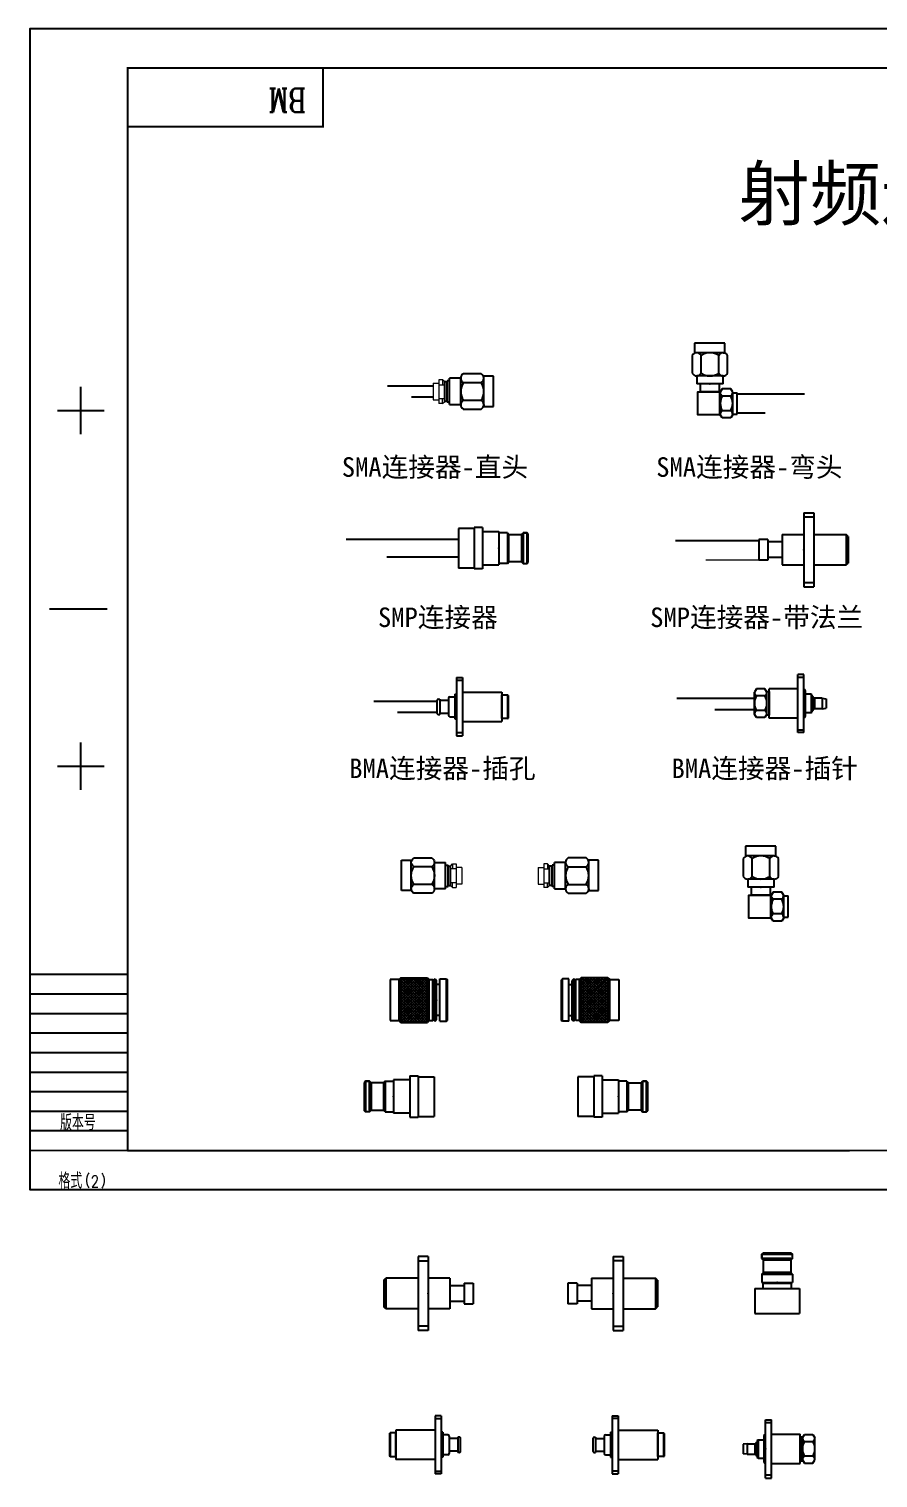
# Model space of a CAD drawing. Header units: inches. Extents: x 75 to 1096, y -115 to 329.
# Drawn here: x 675.9 to 893.2, y -41.5 to 329.3 of the extents above; entities that cross this region are included whole.
import ezdxf

# ---------------------------------------------------------------- set-up
doc = ezdxf.new("R2010")
doc.units = ezdxf.units.IN
doc.header["$MEASUREMENT"] = 0
doc.layers.add('C', color=2, linetype='Continuous')
doc.layers.add('VFDL', color=7, linetype='Continuous')
doc.styles.add('L', font='ROMANC', dxfattribs={"width": 0.8, "bigfont": 'HZDX'})
doc.styles.add('R', font='romanc', dxfattribs={"width": 0.8, "bigfont": 'hzdx'})
doc.styles.add('样式 1', font='')
doc.styles.get('样式 1').set_extended_font_data('SimSun')

# ---------------------------------------------------------------- blocks, each defined once
blk = doc.blocks.new('R-SMA连接器-直头')
at = {"lineweight": 15}
for p, q in [((0, 2.14), (1.44, 2.14)), ((0, 2.14), (0, -2.14)), ((2.36, 3.02), (1.44, 3.02)), ((1.44, 3.02), (1.44, -3.06)), ((1.44, 1.75), (2.91, 1.75)), ((2.91, 2.47), (2.36, 3.02)), ((2.36, 3.02), (2.36, 1.75)), ((4.14, 3.39), (4.14, -2.06)), ((0, -2.14), (1.44, -2.14)), ((1.44, -1.79), (2.91, -1.79)), ((1.44, -3.02), (1.44, -3.02)), ((2.36, -3.06), (1.44, -3.06)), ((2.36, -3.06), (2.36, -1.79)), ((2.36, -3.06), (2.91, -2.51))]:
    blk.add_line(p, q, dxfattribs=at)
for p, q in [((3.53, 2.47), (2.91, 2.47)), ((2.91, -2.51), (2.91, 2.47)), ((4.14, 2.72), (3.53, 2.72)), ((3.53, -2.73), (3.53, 2.72)), ((3.53, -2.51), (2.91, -2.51)), ((4.14, -2.73), (3.53, -2.73))]:
    blk.add_line(p, q)
at = {"layer": 'C', "color": 0}
for p, q in [((12.25, 4.55), (7.68, 4.55)), ((15.4, 3.94), (12.93, 3.94)), ((12.93, 3.39), (12.93, 3.94)), ((15.4, -3.8), (15.4, 3.94)), ((4.14, -3.34), (4.14, 3.39)), ((7, 3.39), (4.14, 3.39)), ((7, -3.34), (7, 3.39)), ((7.68, 2.29), (12.25, 2.29)), ((12.93, -3.34), (12.93, 3.39)), ((4.14, -3.34), (7, -3.34)), ((7.68, -2.23), (12.25, -2.23)), ((12.93, -3.34), (12.93, -3.8)), ((7.68, -4.49), (12.25, -4.49)), ((12.93, -3.8), (15.4, -3.8))]:
    blk.add_line(p, q, dxfattribs=at)
for centre, radius, start, end in [((8.28, 3.42), 1.28, 118.0017, 241.9983), ((11.65, 3.42), 1.28, 298.0017, 61.9983), ((11.11, 0.03), 4.1, 146.5968, 213.4032), ((8.82, 0.03), 4.1, 326.5968, 33.4032), ((8.28, -3.36), 1.28, 118.0017, 241.9983), ((11.65, -3.36), 1.28, 298.0017, 61.9983)]:
    blk.add_arc(centre, radius, start, end, dxfattribs=at)
blk = doc.blocks.new('L-SMA连接器-直头')
at = {"xscale": -1}
blk.add_blockref('R-SMA连接器-直头', (0, 0), dxfattribs=at)
blk = doc.blocks.new('R-N型连接器-直头')
h = blk.add_hatch()
h.set_pattern_fill('ANSI37', color=256, scale=4, angle=180, style=0)
h.set_pattern_definition([(225, (71.644, 46.64544), (0.3535534, -0.3535534), []), (315, (71.644, 46.64544), (0.3535534, 0.3535534), [])])
h.paths.add_polyline_path([(11.91, 5.7), (5.07, 5.7), (5.07, -5.7), (11.91, -5.7)])
for p, q in [((0, -5.19), (0, 5.19)), ((1.92, 5.43), (0.24, 5.43)), ((0.24, -5.43), (0.24, 5.43)), ((1.92, -5.43), (1.92, 5.43)), ((1.92, 3.97), (2.74, 3.97)), ((2.74, -5.02), (2.74, 5.02)), ((3.15, -5.43), (3.15, 5.43)), ((1.92, -5.43), (0.24, -5.43)), ((1.92, -3.97), (2.74, -3.97))]:
    blk.add_line(p, q)
blk.add_point((2.74, 0))
at = {"layer": 'VFDL', "linetype": 'Continuous'}
for p, q in [((0.24, 5.43), (0, 5.19)), ((3.15, 5.43), (2.74, 5.02)), ((3.52, 5.06), (3.15, 5.43)), ((3.7, 5.24), (3.52, 5.06)), ((3.52, -5.06), (3.52, 5.06)), ((3.52, 5.06), (3.52, 5.06)), ((3.7, -5.24), (3.7, 5.24)), ((4.62, 5.24), (3.7, 5.24)), ((5.07, 5.7), (4.62, 5.24)), ((4.62, -5.24), (4.62, 5.24)), ((5.07, -5.7), (5.07, 5.7)), ((11.91, 5.7), (5.07, 5.7)), ((11.91, -5.7), (11.91, 5.7)), ((11.91, 5.7), (12.37, 5.24)), ((12.37, -5.24), (12.37, 5.24)), ((12.37, 5.24), (14.65, 5.24)), ((14.65, 5.24), (14.65, -5.24)), ((0.24, -5.43), (0, -5.19)), ((3.15, -5.43), (2.74, -5.02)), ((3.52, -5.06), (3.15, -5.43)), ((3.7, -5.24), (3.52, -5.06)), ((4.62, -5.24), (3.7, -5.24)), ((4.62, -5.24), (5.07, -5.7)), ((11.91, -5.7), (5.07, -5.7)), ((12.37, -5.24), (11.91, -5.7)), ((14.65, -5.24), (12.37, -5.24))]:
    blk.add_line(p, q, dxfattribs=at)
blk = doc.blocks.new('L-N型连接器-直头')
h = blk.add_hatch()
h.set_pattern_fill('ANSI37', color=256, scale=4, angle=180, style=0)
h.set_pattern_definition([(315, (-71.4047, 46.64544), (-0.3535534, -0.3535534), []), (225, (-71.4047, 46.64544), (-0.3535534, 0.3535534), [])])
h.paths.add_polyline_path([(-11.67, -5.7), (-4.83, -5.7), (-4.83, 5.7), (-11.67, 5.7)])
for p, q in [((-2.91, -5.43), (-2.91, 5.43)), ((-2.5, -5.02), (-2.5, 5.02)), ((-1.68, 3.97), (-2.5, 3.97)), ((-1.68, -5.43), (-1.68, 5.43)), ((-1.68, 5.43), (0, 5.43)), ((0, -5.43), (0, 5.43)), ((0.24, -5.19), (0.24, 5.19)), ((-1.68, -3.97), (-2.5, -3.97)), ((-1.68, -5.43), (0, -5.43))]:
    blk.add_line(p, q)
blk.add_point((-2.5, 0))
at = {"layer": 'VFDL', "linetype": 'Continuous'}
for p, q in [((-14.41, 5.24), (-14.41, -5.24)), ((-12.13, 5.24), (-14.41, 5.24)), ((-11.67, 5.7), (-12.13, 5.24)), ((-12.13, -5.24), (-12.13, 5.24)), ((-11.67, -5.7), (-11.67, 5.7)), ((-11.67, 5.7), (-4.83, 5.7)), ((-4.83, -5.7), (-4.83, 5.7)), ((-4.83, 5.7), (-4.38, 5.24)), ((-4.38, -5.24), (-4.38, 5.24)), ((-4.38, 5.24), (-3.47, 5.24)), ((-3.47, -5.24), (-3.47, 5.24)), ((-3.47, 5.24), (-3.28, 5.06)), ((-3.28, 5.06), (-2.91, 5.43)), ((-3.28, -5.06), (-3.28, 5.06)), ((-3.28, 5.06), (-3.28, 5.06)), ((-2.91, 5.43), (-2.5, 5.02)), ((0, 5.43), (0.24, 5.19)), ((-14.41, -5.24), (-12.13, -5.24)), ((-12.13, -5.24), (-11.67, -5.7)), ((-11.67, -5.7), (-4.83, -5.7)), ((-4.38, -5.24), (-4.83, -5.7)), ((-4.38, -5.24), (-3.47, -5.24)), ((-3.47, -5.24), (-3.28, -5.06)), ((-3.28, -5.06), (-2.91, -5.43)), ((-2.91, -5.43), (-2.5, -5.02)), ((0, -5.43), (0.24, -5.19))]:
    blk.add_line(p, q, dxfattribs=at)
blk = doc.blocks.new('R-SMP连接器')
for p, q in [((4.04, 5.07), (0, 5.07)), ((0, 5.07), (0, -5.07)), ((4.04, 5.31), (4.04, -5.31)), ((6.17, 5.31), (4.04, 5.31)), ((6.17, 5.31), (6.17, -5.31)), ((6.17, 4.25), (10.35, 4.25)), ((10.35, 4.25), (10.35, -4.25)), ((10.35, 3.91), (10.35, -3.91)), ((12.5, 3.91), (10.35, 3.91)), ((12.5, 3.91), (12.89, 3.52)), ((12.5, 3.91), (12.5, -3.91)), ((16.14, 3.52), (16.54, 3.91)), ((16.54, 3.52), (16.54, 3.91)), ((16.54, 3.91), (17.58, 3.91)), ((17.58, 3.91), (17.84, 3.64)), ((12.5, -3.91), (12.89, -3.52)), ((16.14, -3.52), (16.54, -3.91)), ((16.54, -3.52), (16.54, -3.91)), ((17.58, -3.91), (17.84, -3.64)), ((4.04, -5.07), (0, -5.07)), ((6.17, -5.31), (4.04, -5.31)), ((6.17, -4.25), (10.35, -4.25)), ((12.5, -3.91), (10.35, -3.91)), ((16.54, -3.91), (17.58, -3.91))]:
    blk.add_line(p, q)
for points in [[(16.54, 3.91), (16.54, -3.91), (17.58, -3.91), (17.58, 3.91)], [(16.14, 3.52), (16.14, -3.52), (12.89, -3.52), (12.89, 3.52)]]:
    blk.add_lwpolyline(points, close=True)
for points in [[(17.58, 3.91), (17.58, -3.91)], [(16.14, 3.52), (16.14, -3.52)], [(16.54, -3.52), (16.54, 3.52)], [(17.84, -3.64), (17.84, 3.64)]]:
    blk.add_lwpolyline(points)
blk.add_point((10.35, 0))
blk = doc.blocks.new('L-SMP连接器')
for p, q in [((-17.58, 3.91), (-17.84, 3.64)), ((-16.54, 3.91), (-17.58, 3.91)), ((-16.14, 3.52), (-16.54, 3.91)), ((-16.54, 3.52), (-16.54, 3.91)), ((-12.5, 3.91), (-12.89, 3.52)), ((-12.5, 3.91), (-12.5, -3.91)), ((-12.5, 3.91), (-10.35, 3.91)), ((-6.17, 4.25), (-10.35, 4.25)), ((-10.35, 4.25), (-10.35, -4.25)), ((-10.35, 3.91), (-10.35, -3.91)), ((-6.17, 5.31), (-4.04, 5.31)), ((-6.17, 5.31), (-6.17, -5.31)), ((-4.04, 5.31), (-4.04, -5.31)), ((-4.04, 5.07), (0, 5.07)), ((0, 5.07), (0, -5.07)), ((-17.58, -3.91), (-17.84, -3.64)), ((-16.14, -3.52), (-16.54, -3.91)), ((-16.54, -3.52), (-16.54, -3.91)), ((-12.5, -3.91), (-12.89, -3.52)), ((-16.54, -3.91), (-17.58, -3.91)), ((-12.5, -3.91), (-10.35, -3.91)), ((-6.17, -4.25), (-10.35, -4.25)), ((-6.17, -5.31), (-4.04, -5.31)), ((-4.04, -5.07), (0, -5.07))]:
    blk.add_line(p, q)
for points in [[(-16.54, 3.91), (-16.54, -3.91), (-17.58, -3.91), (-17.58, 3.91)], [(-16.14, 3.52), (-16.14, -3.52), (-12.89, -3.52), (-12.89, 3.52)]]:
    blk.add_lwpolyline(points, close=True)
for points in [[(-17.58, 3.91), (-17.58, -3.91)], [(-17.84, -3.64), (-17.84, 3.64)], [(-16.54, -3.52), (-16.54, 3.52)], [(-16.14, 3.52), (-16.14, -3.52)]]:
    blk.add_lwpolyline(points)
blk.add_point((-10.35, 0))
blk = doc.blocks.new('L-SMP连接器-带法兰')
for p, q in [((-11.57, 9.5), (-14.12, 9.5)), ((-14.12, 9.5), (-14.12, -9.45)), ((-14.12, 8.4), (-11.57, 8.4)), ((-11.57, 9.5), (-11.57, -9.45)), ((-22.9, 3.41), (-22.38, 3.93)), ((-14.12, 3.93), (-22.38, 3.93)), ((-22.38, 3.93), (-22.38, -3.89)), ((-11.57, 3.93), (-11.57, -3.89)), ((-6.02, 3.93), (-11.57, 3.93)), ((-6.02, 3.93), (-6.02, -3.89)), ((-6.02, 3.93), (-6.02, 2.02)), ((-22.9, 3.41), (-22.9, -3.37)), ((-6.02, 2.02), (-2.31, 2.02)), ((-2.31, 2.64), (0, 2.64)), ((-2.31, 2.64), (-2.31, -2.64)), ((-2.31, 2.02), (-2.31, -1.98)), ((0, 2.64), (0, -2.64)), ((-22.38, -3.89), (-22.9, -3.37)), ((-6.02, -1.98), (-6.02, -3.89)), ((-6.02, -1.98), (-2.31, -1.98)), ((-2.31, -2.64), (0, -2.64)), ((-14.12, -3.89), (-22.38, -3.89)), ((-6.02, -3.89), (-11.57, -3.89)), ((-11.57, -8.35), (-14.12, -8.35)), ((-11.57, -9.45), (-14.12, -9.45))]:
    blk.add_line(p, q)
blk.add_point((-11.57, 0.02))
blk = doc.blocks.new('L-SMP连接器-弯头')
for p, q in [((-9.6, 11.96), (-9.33, 12.22)), ((-9.6, 10.92), (-9.6, 11.96)), ((-1.78, 11.96), (-2.05, 12.22)), ((-1.78, 10.92), (-1.78, 11.96)), ((-9.21, 10.52), (-9.6, 10.92)), ((-9.21, 10.92), (-9.6, 10.92)), ((-2.17, 10.52), (-1.78, 10.92)), ((-2.17, 10.92), (-1.78, 10.92)), ((-9.6, 6.88), (-9.21, 7.27)), ((-9.6, 6.88), (-1.78, 6.88)), ((-9.6, 6.88), (-9.6, 4.73)), ((-9.6, 4.73), (-1.78, 4.73)), ((-5.69, 4.5), (-9.32, 4.5)), ((-9.32, 4.5), (-9.32, 3.19)), ((-8.64, 4.73), (-8.64, 4.5)), ((-2.06, 4.5), (-5.69, 4.5)), ((-2.74, 4.73), (-2.74, 4.5)), ((-1.78, 6.88), (-2.17, 7.27)), ((-2.06, 4.5), (-2.06, 3.19)), ((-1.78, 6.88), (-1.78, 4.73)), ((-11.38, 3.19), (-11.38, -3.19)), ((-11.38, 3.19), (0, 3.19)), ((-9.32, 3.19), (-2.06, 3.19)), ((0, 3.19), (0, -3.19)), ((-11.38, -3.19), (0, -3.19))]:
    blk.add_line(p, q)
for points in [[(-9.6, 10.92), (-1.78, 10.92), (-1.78, 11.96), (-9.6, 11.96)], [(-9.21, 10.52), (-2.17, 10.52), (-2.17, 7.27), (-9.21, 7.27)]]:
    blk.add_lwpolyline(points, close=True)
for points in [[(-9.6, 11.96), (-1.78, 11.96)], [(-2.05, 12.22), (-9.33, 12.22)], [(-2.17, 10.92), (-9.21, 10.92)], [(-9.21, 10.52), (-2.17, 10.52)]]:
    blk.add_lwpolyline(points)
blk.add_point((-5.69, 4.73))
blk = doc.blocks.new('R-BMA连接器-插孔')
for p, q in [((4.91, 7.44), (6.44, 7.44)), ((4.91, 7.44), (4.91, -7.44)), ((6.44, 7.44), (6.44, -7.44)), ((6.44, 7.44), (6.44, 7.44)), ((6.44, 6.71), (4.91, 6.71)), ((6.44, 3.77), (16.54, 3.77)), ((6.44, 3.77), (6.44, -3.77)), ((16.54, 3.77), (16.54, -3.77)), ((0, 0), (0, 1.72)), ((0, -1.72), (0, 0)), ((0.22, 1.95), (0.63, 1.95)), ((0.63, 1.95), (0.63, -1.95)), ((0.63, 1.66), (2.86, 1.66)), ((0.63, 1.66), (0.63, -1.66)), ((2.86, 2.21), (2.86, -2.21)), ((3.23, 2.57), (4.48, 2.57)), ((4.48, 3.21), (4.91, 3.21)), ((4.48, 3.21), (4.48, -3.12)), ((18.15, 2.88), (18.01, 3.03)), ((18.15, 2.88), (18.15, -2.88)), ((0.22, -1.95), (0.63, -1.95)), ((0.63, -1.66), (2.86, -1.66)), ((3.23, -2.57), (4.48, -2.57)), ((4.48, -3.12), (4.91, -3.12)), ((18.01, -3.03), (18.15, -2.88)), ((6.44, -6.71), (4.91, -6.71)), ((6.44, -3.77), (16.54, -3.77)), ((4.91, -7.44), (6.44, -7.44))]:
    blk.add_line(p, q)
blk.add_lwpolyline([(18.01, 3.03), (18.01, -3.03), (16.54, -3.03), (16.54, 3.03)], close=True)
for centre, radius, start, end in [((0.22, 1.73), 0.221, 89.3823, 180.6177), ((3.32, 2.11), 0.466, 101.3769, 168.6231), ((0.22, -1.73), 0.221, 179.3823, 270.6177), ((3.32, -2.11), 0.466, 191.3769, 258.6231)]:
    blk.add_arc(centre, radius, start, end)
blk.add_point((16.54, 0))
blk = doc.blocks.new('L-BMA连接器-插孔')
for p, q in [((-4.91, 7.44), (-6.44, 7.44)), ((-6.44, 7.44), (-6.44, -7.44)), ((-6.44, 7.44), (-6.44, 7.44)), ((-4.91, 7.44), (-4.91, -7.44)), ((-6.44, 3.77), (-16.54, 3.77)), ((-16.54, 3.77), (-16.54, -3.77)), ((-6.44, 6.71), (-4.91, 6.71)), ((-6.44, 3.77), (-6.44, -3.77)), ((-18.15, 2.88), (-18.01, 3.03)), ((-18.15, 2.88), (-18.15, -2.88)), ((-4.48, 3.21), (-4.91, 3.21)), ((-4.48, 3.21), (-4.48, -3.12)), ((-3.23, 2.57), (-4.48, 2.57)), ((-2.86, 2.21), (-2.86, -2.21)), ((-0.63, 1.66), (-2.86, 1.66)), ((-0.22, 1.95), (-0.63, 1.95)), ((-0.63, 1.95), (-0.63, -1.95)), ((-0.63, 1.66), (-0.63, -1.66)), ((0, 0), (0, 1.72)), ((0, -1.72), (0, 0)), ((-18.01, -3.03), (-18.15, -2.88)), ((-4.48, -3.12), (-4.91, -3.12)), ((-3.23, -2.57), (-4.48, -2.57)), ((-0.63, -1.66), (-2.86, -1.66)), ((-0.22, -1.95), (-0.63, -1.95)), ((-6.44, -3.77), (-16.54, -3.77)), ((-6.44, -6.71), (-4.91, -6.71)), ((-4.91, -7.44), (-6.44, -7.44))]:
    blk.add_line(p, q)
blk.add_lwpolyline([(-18.01, 3.03), (-18.01, -3.03), (-16.54, -3.03), (-16.54, 3.03)], close=True)
for centre, radius, start, end in [((-3.32, 2.11), 0.466, 11.3769, 78.6231), ((-0.22, 1.73), 0.221, 359.3823, 90.6177), ((-3.32, -2.11), 0.466, 281.3769, 348.6231), ((-0.22, -1.73), 0.221, 269.3823, 0.6177)]:
    blk.add_arc(centre, radius, start, end)
blk.add_point((-16.54, 0))
blk = doc.blocks.new('L-BMA连接器-插针')
for p, q in [((-12.64, 7.39), (-11.1, 7.39)), ((-12.64, -7.5), (-12.64, 7.39)), ((-11.1, 6.66), (-12.64, 6.66)), ((-11.1, -7.5), (-11.1, 7.39)), ((-11.1, 3.72), (-3.79, 3.72)), ((-3.79, -3.82), (-3.79, 3.72)), ((-17.34, 1.29), (-18.37, 1.17)), ((-18.37, 1.17), (-18.37, -1.27)), ((-17.34, 1.29), (-17.34, -1.39)), ((-17.34, 1.29), (-15.34, 1.29)), ((-15.34, 1.29), (-15.34, -1.39)), ((-15.34, 1.13), (-15.14, 1.13)), ((-15.34, 1.13), (-15.34, -1.24)), ((-15.14, 1.74), (-15.14, 1.74)), ((-15.14, 1.39), (-15.14, -1.49)), ((-14.73, 2.11), (-14.53, 2.31)), ((-14.73, 2.11), (-14.73, -2.21)), ((-14.53, 2.31), (-13.02, 2.31)), ((-14.53, 2.31), (-14.53, -2.41)), ((-13.02, 3.29), (-13.02, -3.39)), ((-3.17, 2.82), (-2.68, 3.68)), ((-3.17, -2.82), (-3.17, 2.82)), ((-2.68, 3.68), (-0.5, 3.68)), ((-2.68, 1.86), (-0.5, 1.86)), ((-0.5, 3.68), (0, 2.82)), ((0, -2.82), (0, 2.82)), ((-17.34, -1.39), (-18.37, -1.27)), ((-17.34, -1.39), (-15.34, -1.39)), ((-15.34, -1.24), (-15.14, -1.24)), ((-14.53, -2.41), (-14.73, -2.21)), ((-14.53, -2.41), (-13.02, -2.41)), ((-3.17, -2.82), (-2.68, -3.68)), ((-2.68, -1.86), (-0.5, -1.86)), ((-2.68, -3.68), (-0.5, -3.68)), ((-0.5, -3.68), (0, -2.82)), ((-11.1, -6.76), (-12.64, -6.76)), ((-11.1, -3.82), (-3.79, -3.82)), ((-12.64, -7.5), (-11.1, -7.5))]:
    blk.add_line(p, q)
blk.add_lwpolyline([(-3.17, -3.08), (-3.17, 2.98), (-3.79, 2.98), (-3.79, -3.08)], close=True)
for centre, radius, start, end in [((-12.43, 3.16), 0.6, 110.313, 167.8299), ((-14.7, 1.29), 0.448, 93.836, 167.758), ((-2.11, 2.76), 1.06, 176.8997, 238.0129), ((0.55, 0), 3.73, 150.0433, 209.9567), ((-1.06, 2.76), 1.06, 301.9871, 3.1003), ((-3.73, 0), 3.73, 330.0433, 29.9567), ((-14.7, -1.4), 0.448, 192.242, 266.164), ((-12.43, -3.26), 0.6, 192.1701, 249.687), ((-2.11, -2.76), 1.06, 121.9871, 183.1003), ((-1.06, -2.76), 1.06, 356.8997, 58.0129)]:
    blk.add_arc(centre, radius, start, end)
blk.add_point((-12.64, -0.05))
blk = doc.blocks.new('L-SMA连接器-弯头')
for p, q in [((-9.44, 2.95), (-9.44, 4.96)), ((-4.59, 2.95), (-4.59, 4.96)), ((-3.86, 3.71), (-4.37, 2.84)), ((-1.67, 3.71), (-3.86, 3.71)), ((-1.17, 2.84), (-1.67, 3.71)), ((-4.59, 2.95), (-9.44, 2.95)), ((-4.59, 2.95), (-4.37, 2.95)), ((-4.37, -2.94), (-4.37, 2.95)), ((-1.67, 1.88), (-3.86, 1.88)), ((-1.17, -2.84), (-1.17, 2.84)), ((-1.17, 2.73), (0, 2.73)), ((0, -2.73), (0, 2.73)), ((-4.59, -2.94), (-4.37, -2.94)), ((-3.86, -3.71), (-4.37, -2.84)), ((-1.67, -1.88), (-3.86, -1.88)), ((-1.17, -2.84), (-1.67, -3.71)), ((-1.17, -2.73), (0, -2.73)), ((-1.67, -3.71), (-3.86, -3.71))]:
    blk.add_line(p, q)
blk.add_lwpolyline([(-4.59, 2.95), (-4.59, -2.94), (-10.06, -2.94), (-10.06, 2.95)], close=True)
for centre, radius, start, end in [((-3.3, 2.78), 1.07, 176.8997, 238.0129), ((-0.61, 0), 3.76, 150.0433, 209.9567), ((-2.24, 2.78), 1.07, 301.9871, 3.1003), ((-4.92, 0), 3.76, 330.0433, 29.9567), ((-3.3, -2.78), 1.07, 121.9871, 183.1003), ((-2.24, -2.78), 1.07, 356.8997, 58.0129)]:
    blk.add_arc(centre, radius, start, end)
for p in [(-7.01, 4.96), (-4.37, 0.01)]:
    blk.add_point(p)
at = {"layer": 'C', "color": 0}
for p, q in [((-10.92, 15.43), (-10.92, 12.95)), ((-3.19, 15.43), (-10.92, 15.43)), ((-3.19, 12.95), (-3.19, 15.43)), ((-11.53, 12.28), (-11.53, 7.71)), ((-10.38, 12.95), (-10.92, 12.95)), ((-3.65, 12.95), (-10.38, 12.95)), ((-9.27, 7.71), (-9.27, 12.28)), ((-4.76, 7.71), (-4.76, 12.28)), ((-3.65, 12.95), (-3.19, 12.95)), ((-2.5, 7.71), (-2.5, 12.28)), ((-3.65, 7.03), (-10.38, 7.03)), ((-10.38, 7.03), (-10.38, 4.96)), ((-3.65, 4.96), (-10.38, 4.96)), ((-3.65, 4.96), (-3.65, 7.03))]:
    blk.add_line(p, q, dxfattribs=at)
for centre, radius, start, end in [((-10.4, 11.67), 1.28, 28.0017, 151.9983), ((-7.01, 8.85), 4.1, 56.5968, 123.4032), ((-3.63, 11.67), 1.28, 28.0017, 151.9983), ((-10.4, 8.31), 1.28, 208.0017, 331.9983), ((-7.01, 11.13), 4.1, 236.5968, 303.4032), ((-3.63, 8.31), 1.28, 208.0017, 331.9983)]:
    blk.add_arc(centre, radius, start, end, dxfattribs=at)

msp = doc.modelspace()

# ---------------------------------------------------------------- linework, layer by layer
for p, q in [((689.02, 237.77), (689.02, 225.61)), ((779.37, 237.96), (767.61, 237.96)), ((782.9, 239.02), (782.29, 239.02)), ((782.29, 234.03), (782.29, 239.02)), ((783.51, 239.27), (782.9, 239.27)), ((782.9, 233.81), (782.9, 239.27)), ((847.74, 236.48), (847.74, 238.49)), ((852.59, 236.48), (852.59, 238.49)), ((779.37, 235.14), (773.8, 235.14)), ((782.9, 234.03), (782.29, 234.03)), ((783.51, 233.81), (782.9, 233.81)), ((852.59, 236.48), (847.74, 236.48)), ((852.59, 236.48), (852.81, 236.48)), ((853.31, 237.24), (852.81, 236.37)), ((852.81, 230.59), (852.81, 236.48)), ((855.51, 237.24), (853.31, 237.24)), ((855.51, 235.4), (853.31, 235.4)), ((856.01, 236.37), (855.51, 237.24)), ((856.01, 230.69), (856.01, 236.37)), ((856.01, 236.25), (857.18, 236.25)), ((857.18, 230.8), (857.18, 236.25)), ((857.18, 235.93), (874.37, 235.93)), ((683.17, 231.69), (695.11, 231.69)), ((852.59, 230.59), (852.81, 230.59)), ((853.31, 229.82), (852.81, 230.69)), ((855.51, 231.65), (853.31, 231.65)), ((856.01, 230.69), (855.51, 229.82)), ((856.01, 230.8), (857.18, 230.8)), ((857.18, 231.13), (864.33, 231.13)), ((855.51, 229.82), (853.31, 229.82)), ((874.23, 205.54), (876.77, 205.54)), ((874.23, 205.54), (874.23, 186.59)), ((876.77, 204.44), (874.23, 204.44)), ((876.77, 205.54), (876.77, 186.59)), ((789.86, 201.52), (785.82, 201.52)), ((785.82, 201.52), (785.82, 191.38)), ((789.86, 201.76), (789.86, 191.14)), ((791.99, 201.76), (789.86, 201.76)), ((791.99, 201.76), (791.99, 191.14)), ((791.99, 200.7), (796.17, 200.7)), ((796.17, 200.7), (796.17, 192.2)), ((796.17, 200.36), (796.17, 192.54)), ((798.32, 200.36), (796.17, 200.36)), ((798.32, 200.36), (798.71, 199.97)), ((798.32, 200.36), (798.32, 192.54)), ((801.96, 199.97), (802.36, 200.36)), ((802.36, 199.97), (802.36, 200.36)), ((802.36, 200.36), (803.39, 200.36)), ((803.39, 200.36), (803.66, 200.09)), ((841.4, 198.4), (862.65, 198.4)), ((864.96, 198.69), (862.65, 198.69)), ((862.65, 198.69), (862.65, 193.41)), ((864.96, 198.69), (864.96, 193.41)), ((868.67, 198.07), (864.96, 198.07)), ((864.96, 198.07), (864.96, 194.06)), ((868.67, 199.98), (874.23, 199.98)), ((868.67, 199.98), (868.67, 192.16)), ((868.67, 199.98), (868.67, 198.07)), ((874.23, 199.98), (874.23, 192.16)), ((876.77, 199.98), (885.04, 199.98)), ((885.04, 199.98), (885.04, 192.16)), ((885.56, 199.46), (885.04, 199.98)), ((885.56, 199.46), (885.56, 192.67)), ((798.32, 192.54), (798.71, 192.93)), ((801.96, 192.93), (802.36, 192.54)), ((802.36, 192.93), (802.36, 192.54)), ((864.96, 193.41), (862.65, 193.41)), ((868.67, 194.06), (864.96, 194.06)), ((868.67, 194.06), (868.67, 192.16)), ((789.86, 191.38), (785.82, 191.38)), ((791.99, 191.14), (789.86, 191.14)), ((791.99, 192.2), (796.17, 192.2)), ((798.32, 192.54), (796.17, 192.54)), ((802.36, 192.54), (803.39, 192.54)), ((803.39, 192.54), (803.66, 192.81)), ((868.67, 192.16), (874.23, 192.16)), ((876.77, 192.16), (885.04, 192.16)), ((885.04, 192.16), (885.56, 192.67)), ((874.23, 187.69), (876.77, 187.69)), ((874.23, 186.59), (876.77, 186.59)), ((681.09, 180.92), (695.89, 180.92)), ((785.28, 163.33), (786.81, 163.33)), ((785.28, 163.33), (785.28, 148.44)), ((786.81, 163.33), (786.81, 148.44)), ((786.81, 163.33), (786.81, 163.33)), ((874.21, 164.17), (872.67, 164.17)), ((872.67, 149.29), (872.67, 164.17)), ((872.67, 163.44), (874.21, 163.44)), ((874.21, 149.29), (874.21, 164.17)), ((786.81, 162.6), (785.28, 162.6)), ((786.81, 159.66), (796.91, 159.66)), ((786.81, 159.66), (786.81, 152.11)), ((796.91, 159.66), (796.91, 152.11)), ((862.07, 160.46), (861.57, 159.6)), ((861.57, 153.96), (861.57, 159.6)), ((864.25, 160.46), (862.07, 160.46)), ((864.74, 159.6), (864.25, 160.46)), ((864.74, 153.96), (864.74, 159.6)), ((872.67, 160.5), (865.36, 160.5)), ((865.36, 152.96), (865.36, 160.5)), ((874.59, 160.07), (874.59, 153.39)), ((764.15, 157.32), (780.37, 157.32)), ((780.37, 155.89), (780.37, 157.61)), ((780.37, 154.16), (780.37, 155.89)), ((780.6, 157.83), (781, 157.83)), ((781, 157.83), (781, 153.94)), ((781, 157.55), (783.24, 157.55)), ((781, 157.55), (781, 154.22)), ((783.24, 158.09), (783.24, 153.68)), ((783.6, 158.46), (784.86, 158.46)), ((784.86, 159.09), (785.28, 159.09)), ((784.86, 159.09), (784.86, 152.77)), ((798.52, 158.77), (798.38, 158.91)), ((798.52, 158.77), (798.52, 153)), ((841.71, 158.05), (861.57, 158.05)), ((864.25, 158.64), (862.07, 158.64)), ((876.11, 159.09), (874.59, 159.09)), ((876.11, 159.09), (876.11, 154.37)), ((876.3, 158.89), (876.11, 159.09)), ((876.3, 158.89), (876.3, 154.57)), ((876.71, 158.52), (876.71, 158.52)), ((876.71, 158.17), (876.71, 155.29)), ((876.91, 157.92), (876.71, 157.92)), ((878.91, 158.07), (876.91, 158.07)), ((876.91, 158.07), (876.91, 155.39)), ((876.91, 157.92), (876.91, 155.54)), ((878.91, 158.07), (878.91, 155.39)), ((878.91, 158.07), (879.94, 157.95)), ((879.94, 157.95), (879.94, 155.51)), ((780.34, 154.41), (770.21, 154.41)), ((780.6, 153.94), (781, 153.94)), ((781, 154.22), (783.24, 154.22)), ((783.6, 153.32), (784.86, 153.32)), ((784.86, 152.77), (785.28, 152.77)), ((786.81, 152.11), (796.91, 152.11)), ((798.38, 152.86), (798.52, 153)), ((861.53, 155.13), (851.4, 155.13)), ((862.07, 153.1), (861.57, 153.96)), ((864.25, 154.92), (862.07, 154.92)), ((864.25, 153.1), (862.07, 153.1)), ((864.74, 153.96), (864.25, 153.1)), ((872.67, 152.96), (865.36, 152.96)), ((876.11, 154.37), (874.59, 154.37)), ((876.11, 154.37), (876.3, 154.57)), ((876.91, 155.54), (876.71, 155.54)), ((878.91, 155.39), (876.91, 155.39)), ((878.91, 155.39), (879.94, 155.51)), ((786.81, 149.17), (785.28, 149.17)), ((785.28, 148.44), (786.81, 148.44)), ((872.67, 150.02), (874.21, 150.02)), ((874.21, 149.29), (872.67, 149.29)), ((689.02, 146.76), (689.02, 134.59)), ((683.17, 140.67), (695.11, 140.67)), ((701.12, 87.33), (676.12, 87.33)), ((701.12, 82.33), (676.12, 82.33)), ((701.12, 77.33), (676.12, 77.33)), ((701.12, 72.33), (676.12, 72.33)), ((701.12, 67.33), (676.12, 67.33)), ((701.12, 67.33), (701.12, 67.33)), ((701.12, 62.33), (676.12, 62.33)), ((701.12, 57.33), (676.12, 57.33)), ((701.12, 52.33), (676.12, 52.33)), ((701.12, 47.33), (676.12, 47.33)), ((701.12, 42.33), (885.91, 42.33)), ((825.41, 15.22), (827.95, 15.22)), ((825.41, 15.22), (825.41, -3.73)), ((827.95, 15.22), (827.95, -3.73)), ((827.95, 14.12), (825.41, 14.12)), ((816.15, 8.36), (813.83, 8.36)), ((813.83, 8.36), (813.83, 3.08)), ((816.15, 8.36), (816.15, 3.08)), ((819.85, 7.75), (816.15, 7.75)), ((816.15, 7.75), (816.15, 3.74)), ((819.85, 9.65), (825.41, 9.65)), ((819.85, 9.65), (819.85, 1.83)), ((819.85, 9.65), (819.85, 7.75)), ((825.41, 9.65), (825.41, 1.83)), ((827.95, 9.65), (836.22, 9.65)), ((836.22, 9.65), (836.22, 1.83)), ((836.74, 9.14), (836.22, 9.65)), ((836.74, 9.14), (836.74, 2.35)), ((819.85, 3.74), (816.15, 3.74)), ((819.85, 3.74), (819.85, 1.83)), ((816.15, 3.08), (813.83, 3.08)), ((819.85, 1.83), (825.41, 1.83)), ((827.95, 1.83), (836.22, 1.83)), ((836.22, 1.83), (836.74, 2.35)), ((825.41, -2.63), (827.95, -2.63)), ((825.41, -3.73), (827.95, -3.73))]:
    msp.add_line(p, q)
at = {"lineweight": 15}
for p, q in [((779.37, 238.69), (780.81, 238.69)), ((779.37, 238.69), (779.37, 234.4)), ((781.74, 239.57), (780.81, 239.57)), ((780.81, 239.57), (780.81, 233.48)), ((780.81, 238.29), (782.29, 238.29)), ((782.29, 239.02), (781.74, 239.57)), ((781.74, 239.57), (781.74, 238.29)), ((783.51, 239.94), (783.51, 234.48)), ((779.37, 234.4), (780.81, 234.4)), ((780.81, 234.76), (782.29, 234.76)), ((781.74, 233.48), (781.74, 234.76)), ((781.74, 233.48), (782.29, 234.03)), ((780.81, 233.52), (780.81, 233.52)), ((781.74, 233.48), (780.81, 233.48)), ((862.65, 193.41), (849.15, 193.41))]:
    msp.add_line(p, q, dxfattribs=at)
for points in [[(1096.12, 32.33), (1096.12, 329.33), (676.12, 329.33), (676.12, 32.33)], [(852.59, 236.48), (852.59, 230.59), (847.11, 230.59), (847.11, 236.48)], [(802.36, 200.36), (802.36, 192.54), (803.39, 192.54), (803.39, 200.36)], [(801.96, 199.97), (801.96, 192.93), (798.71, 192.93), (798.71, 199.97)], [(864.74, 153.7), (864.74, 159.76), (865.36, 159.76), (865.36, 153.7)], [(798.38, 158.91), (798.38, 152.86), (796.91, 152.86), (796.91, 158.91)]]:
    msp.add_lwpolyline(points, close=True)
at = {"const_width": 0.5}
msp.add_lwpolyline([(1086.12, 42.33), (1086.12, 319.33), (701.12, 319.33), (701.12, 42.33)], close=True, dxfattribs=at)
for points in [[(751.12, 319.33), (751.12, 304.33), (701.12, 304.33)], [(701.5, 42.33), (676.12, 42.33)]]:
    msp.add_lwpolyline(points, dxfattribs=at)
for points in [[(803.39, 200.36), (803.39, 192.54)], [(801.96, 199.97), (801.96, 192.93)], [(802.36, 192.93), (802.36, 199.97)], [(803.66, 192.81), (803.66, 200.09)]]:
    msp.add_lwpolyline(points)
for centre, radius, start, end in [((853.88, 236.31), 1.07, 176.8997, 238.0129), ((856.57, 233.53), 3.76, 150.0433, 209.9567), ((854.94, 236.31), 1.07, 301.9871, 3.1003), ((852.25, 233.53), 3.76, 330.0433, 29.9567), ((853.88, 230.74), 1.07, 121.9871, 183.1003), ((854.94, 230.74), 1.07, 356.8997, 58.0129), ((862.63, 159.54), 1.06, 176.8997, 238.0129), ((863.68, 159.54), 1.06, 301.9871, 3.1003), ((874, 159.94), 0.6, 12.1701, 69.687), ((780.59, 157.61), 0.221, 89.3823, 180.6177), ((783.69, 158), 0.466, 101.3769, 168.6231), ((865.3, 156.78), 3.73, 150.0433, 209.9567), ((861.02, 156.78), 3.73, 330.0433, 29.9567), ((876.27, 158.07), 0.448, 12.242, 86.164), ((780.59, 154.16), 0.221, 179.3823, 270.6177), ((783.69, 153.77), 0.466, 191.3769, 258.6231), ((862.63, 154.02), 1.06, 121.9871, 183.1003), ((863.68, 154.02), 1.06, 356.8997, 58.0129), ((874, 153.52), 0.6, 290.313, 347.8299), ((876.27, 155.38), 0.448, 273.836, 347.758)]:
    msp.add_arc(centre, radius, start, end)
for p in [(850.16, 238.49), (852.81, 233.53), (796.17, 196.45), (874.23, 196.07), (796.91, 155.89), (874.21, 156.73), (825.41, 5.74)]:
    msp.add_point(p)
msp.add_trace([(700.98, 42.4), (700.98, 42.1), (701.5, 42.4), (701.5, 42.1)])
at = {"layer": 'C', "color": 0}
for p, q in [((846.25, 248.95), (846.25, 246.48)), ((853.99, 248.95), (846.25, 248.95)), ((853.99, 246.48), (853.99, 248.95)), ((845.65, 245.8), (845.65, 241.24)), ((846.8, 246.48), (846.25, 246.48)), ((853.53, 246.48), (846.8, 246.48)), ((847.9, 241.24), (847.9, 245.8)), ((852.42, 241.24), (852.42, 245.8)), ((853.53, 246.48), (853.99, 246.48)), ((854.68, 241.24), (854.68, 245.8)), ((791.62, 241.09), (787.05, 241.09)), ((783.51, 233.21), (783.51, 239.94)), ((786.38, 239.94), (783.51, 239.94)), ((786.38, 233.21), (786.38, 239.94)), ((787.05, 238.83), (791.62, 238.83)), ((794.77, 240.48), (792.3, 240.48)), ((792.3, 239.94), (792.3, 240.48)), ((792.3, 233.21), (792.3, 239.94)), ((794.77, 232.75), (794.77, 240.48)), ((853.53, 240.56), (846.8, 240.56)), ((846.8, 240.56), (846.8, 238.49)), ((853.53, 238.49), (846.8, 238.49)), ((853.53, 238.49), (853.53, 240.56)), ((787.05, 234.31), (791.62, 234.31)), ((783.51, 233.21), (786.38, 233.21)), ((787.05, 232.05), (791.62, 232.05)), ((792.3, 233.21), (792.3, 232.75)), ((792.3, 232.75), (794.77, 232.75))]:
    msp.add_line(p, q, dxfattribs=at)
for centre, radius, start, end in [((846.77, 245.2), 1.28, 28.0017, 151.9983), ((850.16, 242.38), 4.1, 56.5968, 123.4032), ((853.55, 245.2), 1.28, 28.0017, 151.9983), ((787.66, 239.96), 1.28, 118.0017, 241.9983), ((791.02, 239.96), 1.28, 298.0017, 61.9983), ((846.77, 241.84), 1.28, 208.0017, 331.9983), ((850.16, 244.66), 4.1, 236.5968, 303.4032), ((853.55, 241.84), 1.28, 208.0017, 331.9983), ((790.48, 236.57), 4.1, 146.5968, 213.4032), ((788.2, 236.57), 4.1, 326.5968, 33.4032), ((787.66, 233.18), 1.28, 118.0017, 241.9983), ((791.02, 233.18), 1.28, 298.0017, 61.9983)]:
    msp.add_arc(centre, radius, start, end, dxfattribs=at)
at = {"layer": 'VFDL', "linetype": 'Continuous'}
for p, q in [((785.82, 198.7), (757.06, 198.7)), ((785.82, 194.14), (767.46, 194.14))]:
    msp.add_line(p, q, dxfattribs=at)

# ---------------------------------------------------------------- block references
for name, p in [('L-SMA连接器-弯头', (870.23, 104.75)), ('L-SMA连接器-直头', (786.66, 112.65)), ('R-SMA连接器-直头', (806.23, 112.65)), ('L-N型连接器-直头', (782.72, 80.82)), ('R-N型连接器-直头', (812.17, 80.82)), ('L-SMP连接器', (779.56, 56.13)), ('R-SMP连接器', (816.4, 56.13)), ('L-SMP连接器-带法兰', (789.59, 5.72)), ('L-SMP连接器-弯头', (873.06, 3.81)), ('L-BMA连接器-插孔', (786.3, -32.99)), ('R-BMA连接器-插孔', (820.28, -32.99)), ('L-BMA连接器-插针', (877.03, -33.99))]:
    msp.add_blockref(name, p)

# ---------------------------------------------------------------- texts
at = {"style": 'L', "width": 0.8}
msp.add_text('BM', height=6, rotation=180, dxfattribs=at).set_placement((746.82, 314.07))
at = {"lineweight": 15, "style": '样式 1'}
for s, p in [('SMA连接器-直头', (755.94, 214.73)), ('SMA连接器-弯头', (836.43, 214.73)), ('SMP连接器', (765.2, 176.28)), ('SMP连接器-带法兰', (834.88, 176.28)), ('BMA连接器-插孔', (757.84, 137.62)), ('BMA连接器-插针', (840.33, 137.62))]:
    msp.add_text(s, height=5, dxfattribs=at).set_placement(p)
at = {"width": 0.8}
for s, height, style, p in [('版本号', 4, 'R', (683.84, 47.49)), ('格式', 4, 'L', (683.41, 32.58)), ('(', 2.5, 'L', (690.28, 33.61)), ('2', 3, 'L', (691.71, 32.91)), (')', 2.5, 'L', (694.25, 33.56))]:
    msp.add_text(s, height=height, dxfattribs=dict(at, style=style)).set_placement(p)
at = {"lineweight": 15, "insert": (857.47, 293.92), "char_height": 13.396, "attachment_point": 1, "style": '样式 1'}
msp.add_mtext_dynamic_manual_height_columns('射频连接器', width=116.8951, gutter_width=66.98, heights=[0], dxfattribs=at)

doc.saveas('drawing.dxf')
